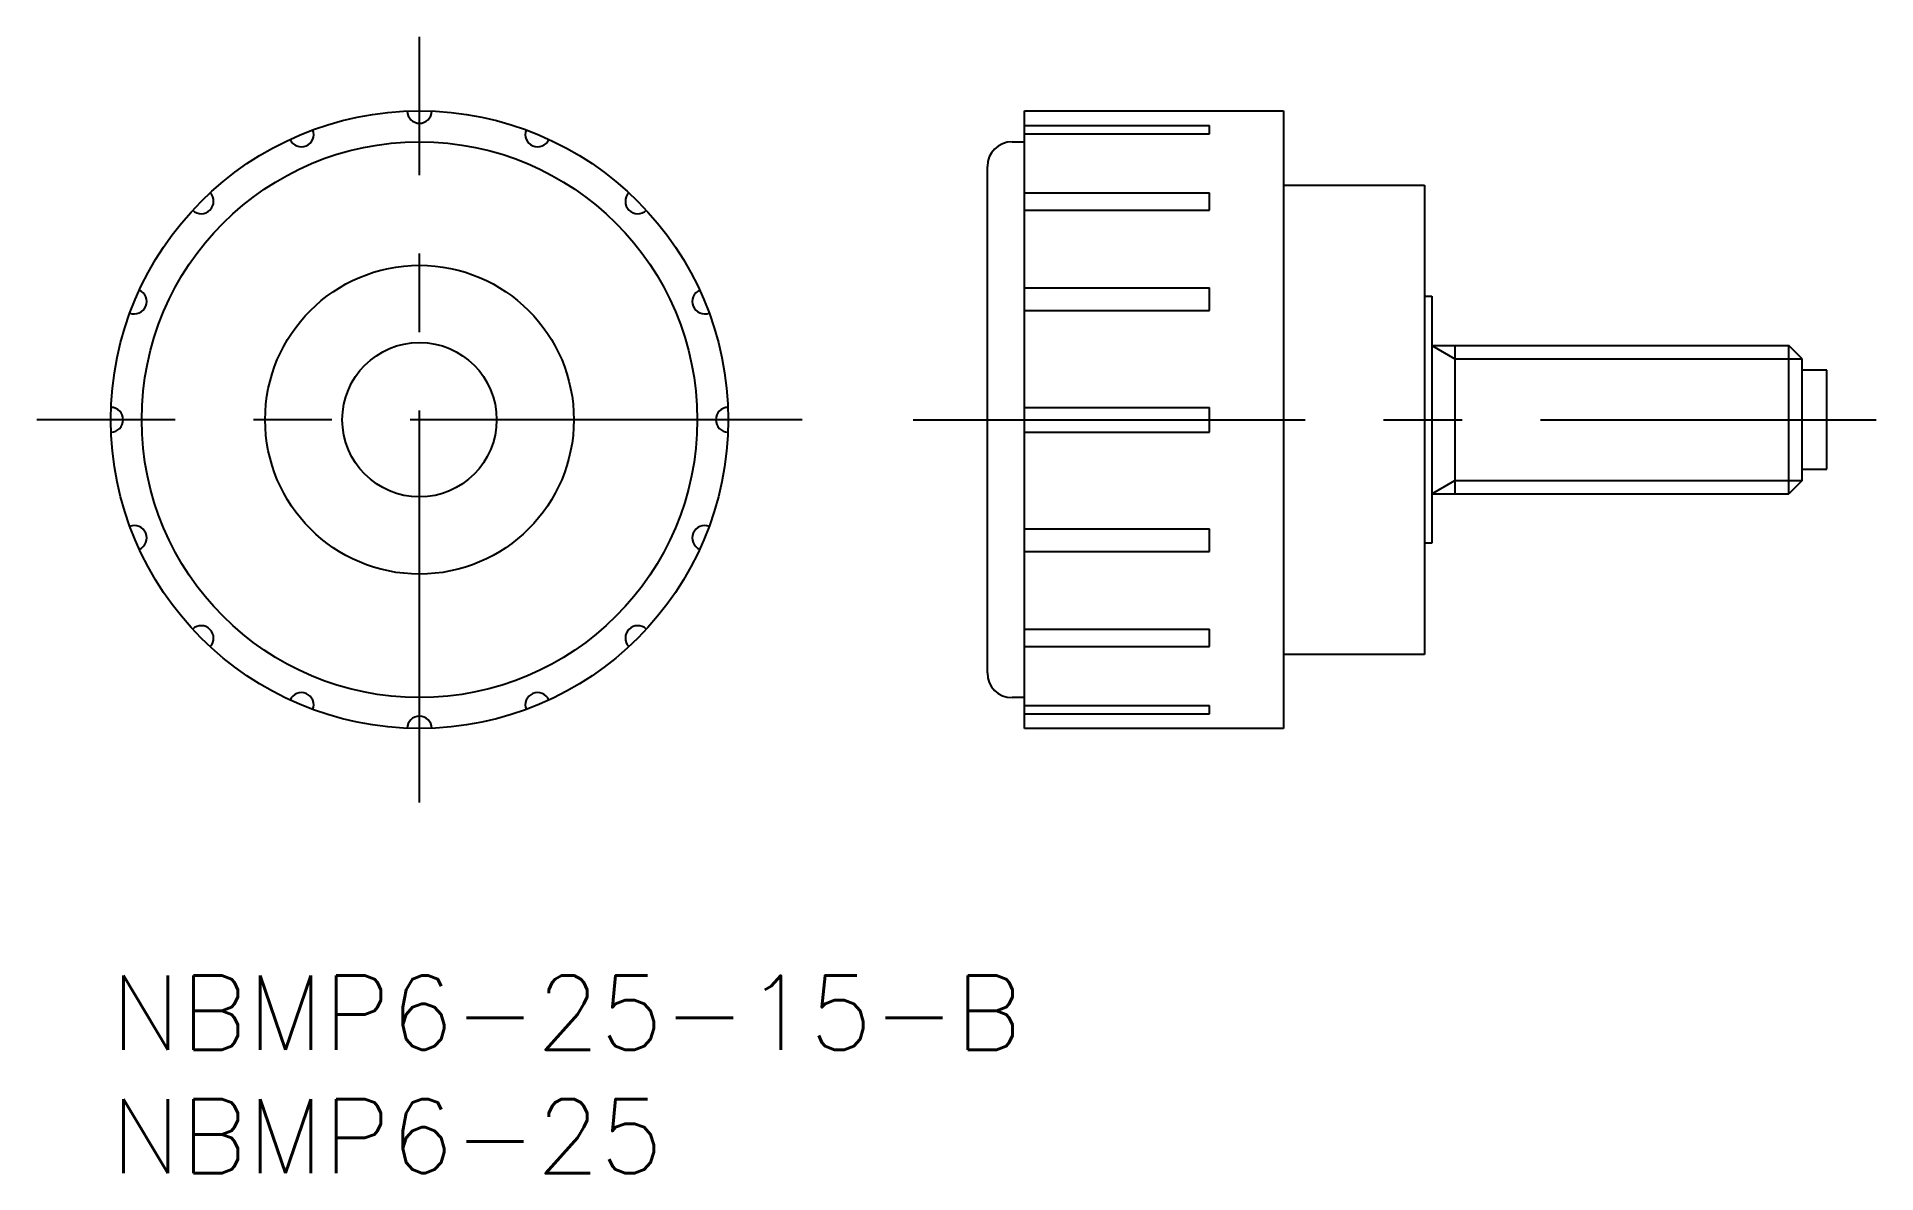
# Model space of a CAD drawing. Extents: x -3 to 71.5, y -8 to 38.
import ezdxf

# ---------------------------------------------------------------- set-up
doc = ezdxf.new("R2010")
doc.units = 0
doc.header["$LTSCALE"] = 0.5
doc.linetypes.add('CENTER', pattern=[50.8, 31.75, -6.35, 6.35, -6.35])
for name, color, linetype in [('MSM_CENTER', 1, 'CENTER'), ('MSM_CONTINUOUS', 7, 'CONTINUOUS'), ('MSM_NARROW', 5, 'CONTINUOUS'), ('MSM_PART_NUMBER', 7, 'CONTINUOUS')]:
    doc.layers.add(name, color=color, linetype=linetype)
doc.styles.get("Standard").update_dxf_attribs({"font": 'txt.shx', "height": 3, "bigfont": 'bigfont.shx'})

# ---------------------------------------------------------------- blocks, each defined once
blk = doc.blocks.new('*U2')
at = {"layer": 'MSM_PART_NUMBER'}
blk.add_text('NBMP6-25-15-B', height=3, dxfattribs=at).set_placement((0, -3))
blk = doc.blocks.new('*U3')
at = {"layer": 'MSM_PART_NUMBER'}
blk.add_text('NBMP6-25', height=3, dxfattribs=at).set_placement((0, -8))

msp = doc.modelspace()

# ---------------------------------------------------------------- linework, layer by layer
at = {"layer": 'MSM_CENTER'}
for p, q in [((12.5, 7), (12.5, 38)), ((28, 22.5), (-3, 22.5)), ((32.5, 22.5), (71.5, 22.5))]:
    msp.add_line(p, q, dxfattribs=at)
at = {"layer": 'MSM_CONTINUOUS'}
for p, q in [((37, 10), (37, 35)), ((37, 35), (47.5, 35)), ((37, 34.408), (44.5, 34.408)), ((44.5, 34.066), (44.5, 34.408)), ((47.5, 35), (47.5, 10)), ((36.5, 33.75), (37, 33.75)), ((37, 34.066), (44.5, 34.066)), ((35.5, 12.25), (35.5, 32.75)), ((37, 31.685), (44.5, 31.685)), ((44.5, 30.978), (44.5, 31.685)), ((47.5, 32), (53.2, 32)), ((53.2, 32), (53.2, 13)), ((37, 30.978), (44.5, 30.978)), ((37, 27.84), (44.5, 27.84)), ((44.5, 26.92), (44.5, 27.84)), ((37, 26.92), (44.5, 26.92)), ((53.2, 27.5), (53.5, 27.5)), ((53.5, 27.5), (53.5, 17.5)), ((53.5, 25.5), (67.958, 25.5)), ((54.438, 25.5), (54.438, 19.5)), ((67.958, 19.5), (67.958, 25.5)), ((68.5, 24.959), (67.958, 25.5)), ((68.5, 20.041), (68.5, 24.959)), ((69.5, 24.5), (68.5, 24.5)), ((69.5, 20.5), (69.5, 24.5)), ((37, 23), (44.5, 23)), ((44.5, 22), (44.5, 23)), ((37, 22), (44.5, 22)), ((68.5, 20.5), (69.5, 20.5)), ((53.5, 19.5), (67.958, 19.5)), ((68.5, 20.041), (67.958, 19.5)), ((37, 18.08), (44.5, 18.08)), ((44.5, 17.16), (44.5, 18.08)), ((37, 17.16), (44.5, 17.16)), ((53.5, 17.5), (53.2, 17.5)), ((37, 14.022), (44.5, 14.022)), ((44.5, 13.315), (44.5, 14.022)), ((37, 13.315), (44.5, 13.315)), ((53.2, 13), (47.5, 13)), ((37, 11.25), (36.5, 11.25)), ((37, 10.934), (44.5, 10.934)), ((37, 10.592), (44.5, 10.592)), ((44.5, 10.592), (44.5, 10.934)), ((47.5, 10), (37, 10))]:
    msp.add_line(p, q, dxfattribs=at)
for radius in [12.5, 11.25, 6.25, 3.125]:
    msp.add_circle((12.5, 22.5), radius, dxfattribs=at)
for centre, radius, start, end in [((12.5, 35), 0.5, 181.14599, 358.85401), ((7.716, 34.048), 0.5, 203.64599, 21.35401), ((17.284, 34.048), 0.5, 158.64599, 336.35401), ((36.5, 32.75), 1, 90, 180), ((3.661, 31.339), 0.5, 226.14599, 43.85401), ((21.339, 31.339), 0.5, 136.14599, 313.85401), ((0.952, 27.284), 0.5, 248.64599, 66.35401), ((24.048, 27.284), 0.5, 113.64599, 291.35401), ((0, 22.5), 0.5, 271.14599, 88.85401), ((25, 22.5), 0.5, 91.14599, 268.85401), ((0.952, 17.716), 0.5, 293.64599, 111.35401), ((24.048, 17.716), 0.5, 68.64599, 246.35401), ((3.661, 13.661), 0.5, 316.14599, 133.85401), ((21.339, 13.661), 0.5, 46.14599, 223.85401), ((36.5, 12.25), 1, 180, 270), ((7.716, 10.952), 0.5, 338.64599, 156.35401), ((17.284, 10.952), 0.5, 23.64599, 201.35401), ((12.5, 10), 0.5, 1.14599, 178.85401)]:
    msp.add_arc(centre, radius, start, end, dxfattribs=at)
at = {"layer": 'MSM_NARROW'}
for p, q in [((53.5, 25.5), (54.438, 24.959)), ((54.438, 24.959), (68.5, 24.959)), ((53.5, 19.5), (54.438, 20.041)), ((54.438, 20.041), (68.5, 20.041))]:
    msp.add_line(p, q, dxfattribs=at)

# ---------------------------------------------------------------- block references
at = {"layer": 'MSM_CONTINUOUS'}
for name in ['*U2', '*U3']:
    msp.add_blockref(name, (0, 0), dxfattribs=at)

doc.saveas('drawing.dxf')
